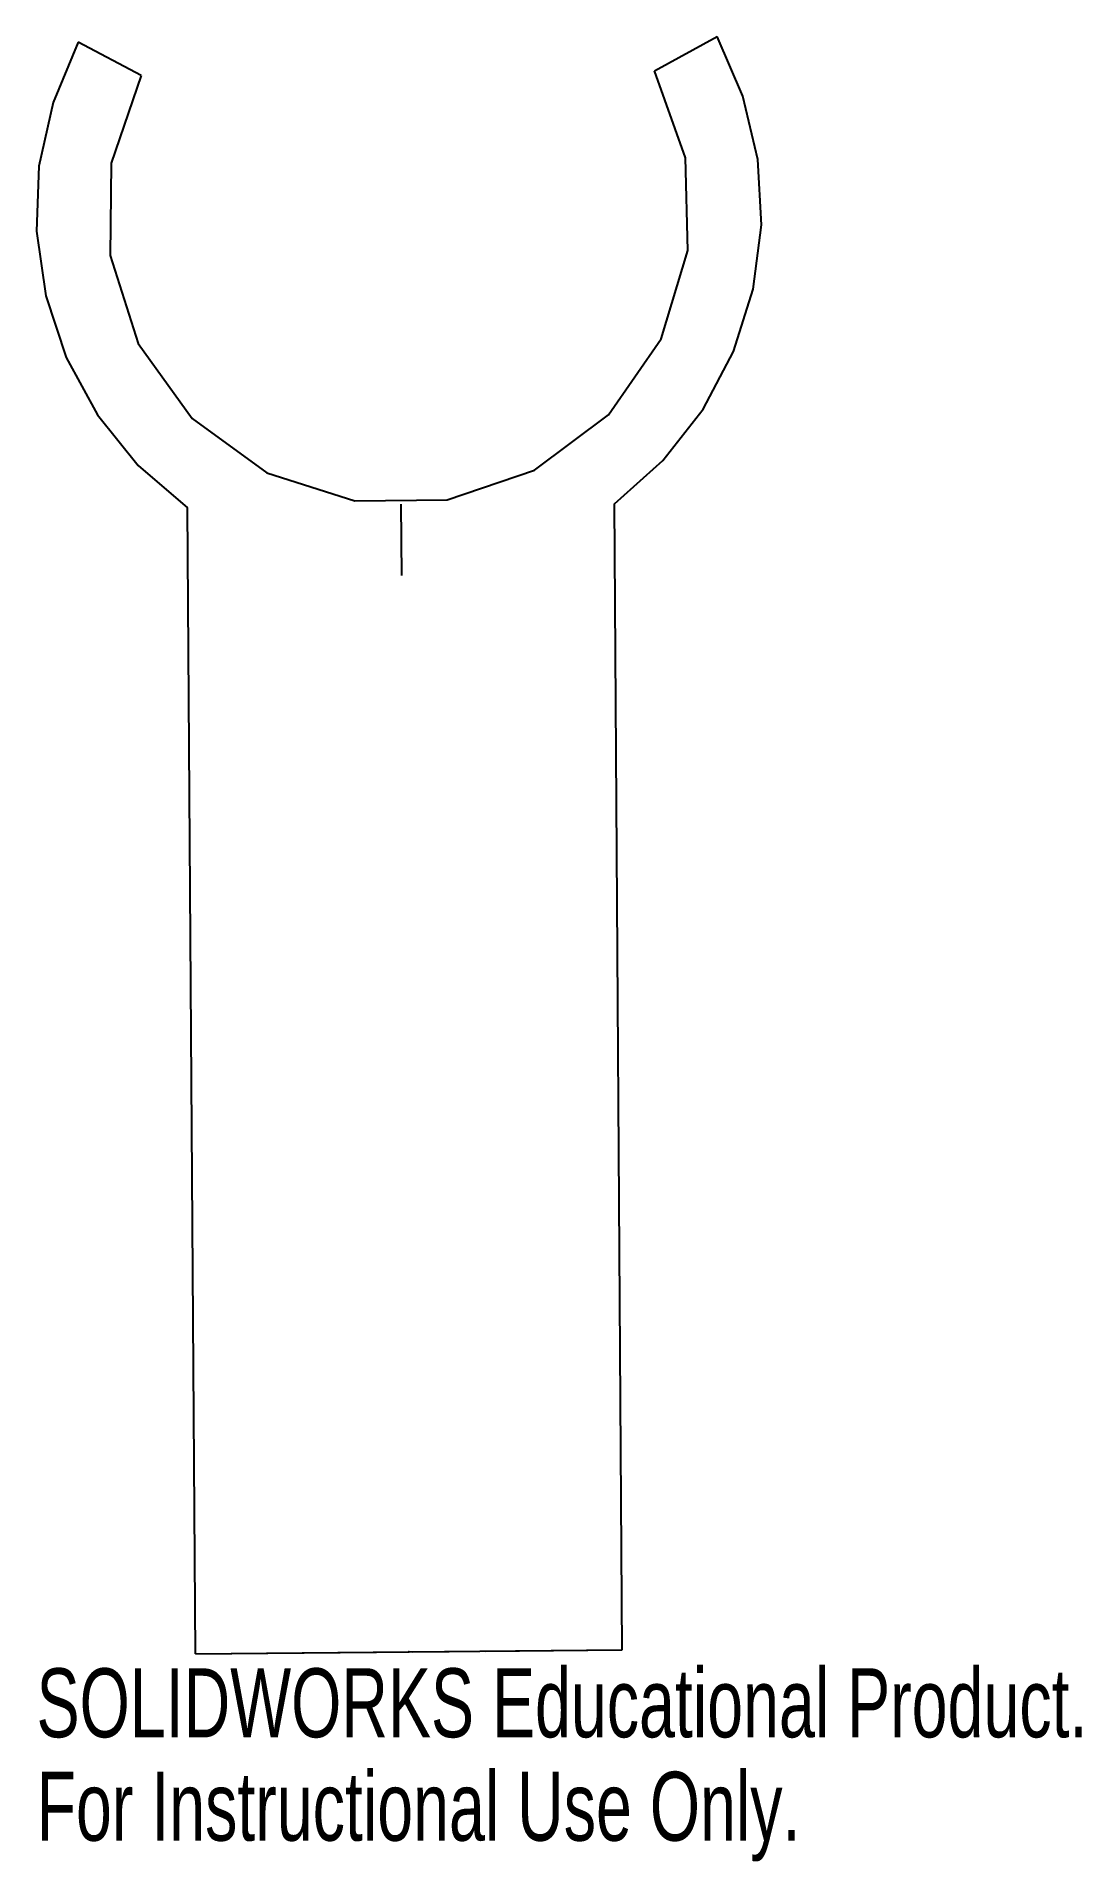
# Model space of a CAD drawing. Header units: millimetres. Extents: x -25 to 48, y -116 to 12.
import ezdxf

# ---------------------------------------------------------------- set-up
doc = ezdxf.new("R2010")
doc.units = ezdxf.units.MM
doc.header["$PDSIZE"] = -1
doc.linetypes.add('CENTERX2', pattern=[20.32, 12.7, -2.54, 2.54, -2.54])
doc.styles.add('SLDTEXTSTYLE0', font='TXT', dxfattribs={"width": 0.7})

msp = doc.modelspace()

# ---------------------------------------------------------------- linework, layer by layer
at = {"color": 7, "linetype": 'Continuous'}
for p, q in [((-18.07, 9.56), (-22.48, 11.89)), ((17.93, 9.88), (22.31, 12.29)), ((15.67, -100.82), (15.12, -20.47)), ((-14.26, -101.09), (-14.81, -20.75)), ((-14.26, -101.09), (15.67, -100.82))]:
    msp.add_line(p, q, dxfattribs=at)
at = {"color": 7, "linetype": 'CENTERX2'}
for p, q in [((0.14, -20.49), (0.18, -25.49)), ((-14.26, -101.09), (15.67, -100.82))]:
    msp.add_line(p, q, dxfattribs=at)
at = {"color": 7, "linetype": 'Continuous', "flags": 128}
for points in [[(-22.48, 11.89), (-24.24, 7.67), (-25.23, 3.2), (-25.4, -1.36), (-24.76, -5.89), (-23.32, -10.22), (-21.13, -14.23), (-18.27, -17.78), (-14.81, -20.75)], [(15.12, -20.47), (18.52, -17.43), (21.34, -13.83), (23.47, -9.79), (24.84, -5.43), (25.42, -0.9), (25.18, 3.67), (24.13, 8.11), (22.31, 12.29)], [(-18.07, 9.56), (-20.16, 3.42), (-20.23, -3.07), (-18.27, -9.24), (-14.49, -14.49), (-9.25, -18.29), (-3.09, -20.26), (3.38, -20.2), (9.51, -18.12), (14.69, -14.23), (18.4, -8.91), (20.27, -2.7), (20.11, 3.78), (17.93, 9.88)]]:
    msp.add_lwpolyline(points, dxfattribs=at)
at = {"color": 7, "linetype": 'Continuous'}
msp.add_point((0.71, -100.95), dxfattribs=at)

# ---------------------------------------------------------------- texts
at = {"color": 7, "linetype": 'Continuous', "char_height": 4.8336, "attachment_point": 1, "style": 'SLDTEXTSTYLE0'}
for s, insert in [('SOLIDWORKS Educational Product.', (-25.4, -102.11)), ('For Instructional Use Only.', (-25.4, -109.36))]:
    msp.add_mtext(s, dxfattribs=dict(at, insert=insert))

doc.saveas('drawing.dxf')
